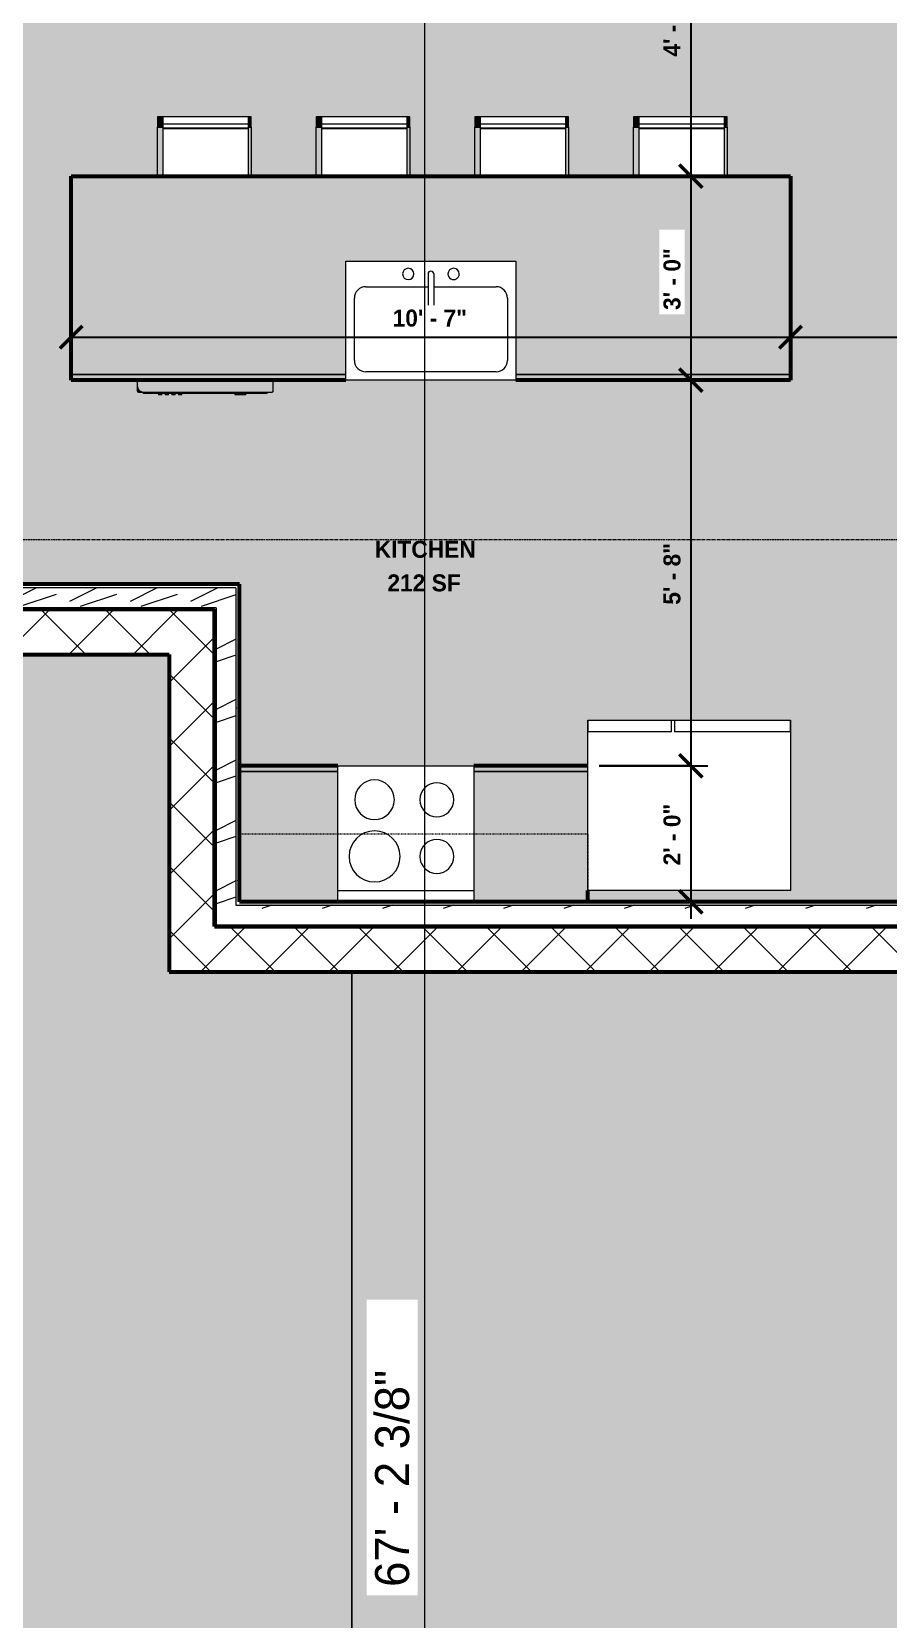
# Model space of a CAD drawing. Header units: inches. Extents: x -4105 to -1989, y 10980 to 12341.
# Drawn here: x -3781.2 to -3630.1, y 11656.8 to 11936.8 of the extents above; entities that cross this region are included whole.
import ezdxf

# ---------------------------------------------------------------- set-up
doc = ezdxf.new("R2010")
doc.units = ezdxf.units.IN
doc.header["$MEASUREMENT"] = 0
doc.linetypes.add('Dash', pattern=[0.25, 0.125, -0.125])
doc.linetypes.add('Grid Line 1_2_', pattern=[0.875, 0.5, -0.125, 0.125, -0.125])
for name, color, linetype, lineweight in [('0-1', 7, 'Continuous', 5), ('0-2', 250, 'Continuous', 18), ('A-ANNO-DIMS', 211, 'Continuous', 9), ('A-ANNO-DIMS-1', 211, 'Continuous', 30), ('A-ANNO-DIMS-64', 211, 'Continuous', 9), ('A-AREA-IDEN', 2, 'Continuous', 9), ('A-AREA-PATT-2', 41, 'Continuous', 9), ('A-FLOR-2', 250, 'Continuous', 18), ('A-WALL', 113, 'Continuous', 18), ('A-WALL-1', 113, 'Continuous', 60), ('A-WALL-6', 130, 'Continuous', 60), ('A-WALL-8', 113, 'Continuous', 5), ('A-WALL-PATT-1', 111, 'Continuous', 9), ('A-WALL-PATT-3', 252, 'Continuous', 9), ('I-FURN', 30, 'Continuous', 9), ('P-SANR-FIXT', 6, 'Continuous', 9), ('Q-CASE', 31, 'Continuous', 9), ('Q-CASE-1', 31, 'Continuous', 60), ('Q-CASE-HDLN', 31, 'Dash', 9), ('Q-SPCQ', 91, 'Continuous', 9), ('S-GRID-1', 1, 'Grid Line 1_2_', 9)]:
    doc.layers.add(name, color=color, linetype=linetype, lineweight=lineweight)
doc.layers.add('A-AREA-PATT-5', color=141, linetype='Continuous', lineweight=9, transparency=1)
doc.styles.add('Century Gothic_1', font='ufonts.com_century-gothic.ttf', dxfattribs={"height": 6})
doc.styles.add('Century Gothic_B', font='GOTHICB.TTF', dxfattribs={"height": 3})
doc.dimstyles.new('OD_-_HS_-__1__Tol__', dxfattribs={"dimscale": 12, "dimtxt": 3.132505, "dimasz": 0.333333, "dimexe": 0.25, "dimexo": 0.166667, "dimgap": 0.083333, "dimtad": 1, "dimdec": 0, "dimzin": 3, "dimdsep": 46, "dimlunit": 4, "dimtxsty": 'Century Gothic_B', "dimblk1": 'OBLIQUE', "dimblk2": 'OBLIQUE', "dimsah": 1, "dimcen": 0.09, "dimdle": 0.25, "dimazin": 0, "dimtfac": 1, "dimtdec": 4, "dimtix": 1, "dimtmove": 0, "dimatfit": 3, "dimfxl": 1, "dimtvp": 1, "dimtfill": 1, "dimfrac": 2, "dimtolj": 1, "dimtzin": 0, "dimlwd": 30, "dimlwe": 30, "dimarcsym": 2})
doc.dimstyles.new('OD__1_8__Tol__', dxfattribs={"dimscale": 12, "dimtxt": 6.26501, "dimasz": 0.666667, "dimexe": 0.5, "dimexo": 0.333333, "dimgap": 0.083333, "dimtad": 1, "dimdec": 3, "dimrnd": 0.125, "dimzin": 3, "dimdsep": 46, "dimlunit": 4, "dimtxsty": 'Century Gothic_1', "dimblk1": 'OBLIQUE', "dimblk2": 'OBLIQUE', "dimsah": 1, "dimcen": 0.09, "dimdle": 0.5, "dimazin": 0, "dimtfac": 1, "dimtdec": 4, "dimtix": 1, "dimtmove": 0, "dimatfit": 3, "dimfxl": 1, "dimtvp": 1, "dimtfill": 1, "dimfrac": 2, "dimtolj": 1, "dimtzin": 0, "dimarcsym": 2})
pattern_1 = [(45, (0, 0), (-5.656854, 5.656854), []), (135, (0, 0), (-5.656854, -5.656854), [])]
pattern_2 = [(0, (0, 0), (20.48, 5.12), [0.845, -14.515, 0.845, -14.515, -81.92]), (0, (0, 0), (20.48, 5.12), [-30.72, 0.845, -29.875, 0.845, -14.515, -35.84]), (0, (0, 0), (20.48, 5.12), [-76.8, 0.845, -9.395, 0.845, -24.755]), (120, (7.68, 2.56), (-14.67405, 15.1762003), [0.845, -14.515, 0.845, -14.515, -81.92]), (120, (7.68, 2.56), (-14.67405, 15.1762003), [-30.72, 0.845, -29.875, 0.845, -14.515, -35.84]), (120, (7.68, 2.56), (-14.67405, 15.1762003), [-76.8, 0.845, -9.395, 0.845, -24.755]), (240, (10.24, 12.8), (-5.80595, -20.2962003), [0.845, -14.515, 0.845, -14.515, -81.92]), (240, (10.24, 12.8), (-5.80595, -20.2962003), [-30.72, 0.845, -29.875, 0.845, -14.515, -35.84]), (240, (10.24, 12.8), (-5.80595, -20.2962003), [-76.8, 0.845, -9.395, 0.845, -24.755])]
pattern_3 = [(216.87, (4.265, 10.662), (31.9871619, 21.32545714), [5.331, -47.981]), (206.565, (10.662, 7.464), (-10.662476, -10.6620098), [11.921, -11.921]), (198.435, (10.662, 2.132), (-21.32449365, -10.6625869), [6.744, -26.974])]

# ---------------------------------------------------------------- blocks, each defined once
blk = doc.blocks.new('Refrigerator_-_Side-by-Side_6047 - 36_ X 30_-1372843-ENLARGED FLOOR PLAN - 1ST FLOOR PLAN - EAST')
at = {"layer": 'Q-SPCQ'}
for p, q in [((-17.88, 15.58), (17.87, 15.58)), ((-17.88, -14.42), (-17.88, 15.58)), ((-17.88, 15.58), (-3.13, 15.58)), ((-17.88, 15.58), (-17.88, 13.58)), ((-3.13, 13.58), (-3.13, 15.58)), ((-2.63, 15.58), (17.87, 15.58)), ((-2.63, 15.58), (-2.63, 13.58)), ((17.87, 15.58), (17.87, -14.42)), ((17.87, 13.58), (17.87, 15.58)), ((-3.13, 13.58), (-17.88, 13.58)), ((17.87, 13.58), (-2.63, 13.58)), ((17.87, -14.42), (-17.88, -14.42))]:
    blk.add_line(p, q, dxfattribs=at)
blk = doc.blocks.new('OD_CW_Base Cabinet - OD_CW_Base Cabinet-2128665-ENLARGED FLOOR PLAN - 1ST FLOOR PLAN - EAST')
at = {"layer": 'Q-CASE'}
h = blk.add_hatch(color=256, dxfattribs=at)
h.paths.add_polyline_path([(44.89, 24), (44.89, 1), (62.23, 1), (62.23, 24)], flags=0)
h.paths.add_polyline_path([(0.74, 24), (0.74, 1), (20.89, 1), (20.89, 24), (20.45, 24)], flags=0)
h = blk.add_hatch(color=256, dxfattribs=at)
h.paths.add_polyline_path([(58.06, 1), (44.89, 1), (44.89, 0), (62.23, 0), (62.23, 1)], flags=0)
h.paths.add_polyline_path([(0.74, 1), (0.74, 0), (20.89, 0), (20.89, 1), (20.45, 1)], flags=0)
for p, q in [((0.74, 22), (0.74, 24)), ((0.74, 1), (20.89, 1)), ((20.89, 1), (0.74, 1)), ((20.89, 0), (0.74, 0)), ((44.89, 1), (62.23, 1)), ((62.23, 1), (44.89, 1)), ((62.23, 0), (44.89, 0))]:
    blk.add_line(p, q, dxfattribs=at)
at = {"layer": 'Q-CASE-1'}
for p, q in [((0.74, 24), (0.74, 22)), ((0.74, 0), (20.89, 0)), ((44.89, 0), (62.23, 0))]:
    blk.add_line(p, q, dxfattribs=at)
blk = doc.blocks.new('Sink Kitchen-Single - 30_ x 21_-1372827-ENLARGED FLOOR PLAN - 1ST FLOOR PLAN - EAST')
at = {"layer": 'P-SANR-FIXT'}
for p, q in [((-14.38, 10.41), (15.62, 10.41)), ((-14.38, -10.59), (-14.38, 10.41)), ((-10.88, 8.91), (12.12, 8.91)), ((15.62, 10.41), (15.62, -10.59)), ((-12.88, -4.09), (-12.88, 6.91)), ((14.12, 6.91), (14.12, -4.09)), ((0.12, -8.34), (0.12, -2.09)), ((1.12, -8.34), (1.12, -2.09)), ((0.12, -6.09), (-10.88, -6.09)), ((12.12, -6.09), (1.12, -6.09)), ((15.62, -10.59), (-14.38, -10.59))]:
    blk.add_line(p, q, dxfattribs=at)
for centre, radius, start, end in [((-10.88, 6.91), 2, 90, 180), ((12.12, 6.91), 2, 360, 90), ((0.62, 0), 1, 360, 180), ((0.62, 0), 1, 180, 0), ((0.62, -2.09), 0.5, 360, 180), ((-10.88, -4.09), 2, 180, 270), ((12.12, -4.09), 2, 270, 0), ((-3.38, -8.34), 1, 360, 180), ((-3.38, -8.34), 1, 180, 0), ((0.62, -8.34), 0.5, 180, 0), ((4.62, -8.34), 1, 0, 180), ((4.62, -8.34), 1, 180, 0)]:
    blk.add_arc(centre, radius, start, end, dxfattribs=at)
blk = doc.blocks.new('OD_CW_Upper Cabinet - OD_CW_Upper Cabinet-2128637-ENLARGED FLOOR PLAN - 1ST FLOOR PLAN - EAST')
at = {"layer": 'Q-CASE-HDLN'}
for p, q in [((0.74, -24), (0.74, -12)), ((0.74, -12), (62.23, -12)), ((62.23, -12), (62.23, -24)), ((62.23, -24), (0.74, -24))]:
    blk.add_line(p, q, dxfattribs=at)
blk = doc.blocks.new('Dishwasher_15404 - 34_ counter-1372825-ENLARGED FLOOR PLAN - 1ST FLOOR PLAN - EAST')
at = {"layer": 'Q-SPCQ'}
for points in [[(26.87, -22.93), (26.87, -0.15), (26.82, -0.06), (26.68, 0), (24.79, 0), (24.79, -24), (25.8, -24), (26.08, -23.96), (26.34, -23.86), (26.56, -23.69), (26.73, -23.46), (26.84, -23.21)], [(27.12, -17.64), (27.12, -1.09), (26.87, -1.09), (26.87, -22.91), (27.12, -22.91), (27.12, -21.7)], [(27.37, -5.81), (27.37, -4.82), (27.12, -4.82), (27.12, -5.81)], [(27.37, -6.5), (27.37, -5.81), (27.12, -5.81), (27.12, -6.79), (27.37, -6.79), (27.37, -6.66)], [(27.37, -16.15), (27.12, -16.15), (27.12, -16.74), (27.37, -16.74)], [(27.37, -17.92), (27.37, -17.33), (27.12, -17.33), (27.12, -17.92)], [(27.37, -19.1), (27.37, -18.51), (27.12, -18.51), (27.12, -19.1)], [(27.37, -19.69), (27.12, -19.69), (27.12, -20.28), (27.37, -20.28)], [(26.87, -23.46), (26.87, -22.93), (26.84, -23.21), (26.68, -23.53), (26.56, -23.69), (26.3, -23.87), (26.08, -23.96), (25.8, -24), (26.68, -24), (26.82, -23.94), (26.87, -23.8), (26.87, -23.69)]]:
    blk.add_hatch(color=256, dxfattribs=at).paths.add_polyline_path(points, flags=0)
for p, q in [((26.68, 0), (24.79, 0)), ((26.87, -22.93), (26.87, -0.2)), ((27.12, -1.09), (26.87, -1.09)), ((27.12, -1.09), (27.12, -22.91)), ((27.37, -4.82), (27.12, -4.82)), ((27.37, -4.82), (27.37, -5.81)), ((27.12, -6.79), (27.37, -6.79)), ((27.37, -5.81), (27.37, -6.79)), ((27.37, -16.15), (27.12, -16.15)), ((27.12, -16.74), (27.37, -16.74)), ((27.37, -16.15), (27.37, -16.74)), ((27.37, -17.33), (27.12, -17.33)), ((27.12, -17.92), (27.37, -17.92)), ((27.37, -18.51), (27.12, -18.51)), ((27.12, -19.1), (27.37, -19.1)), ((27.37, -17.33), (27.37, -17.92)), ((27.37, -18.51), (27.37, -19.1)), ((27.37, -19.69), (27.12, -19.69)), ((27.12, -20.28), (27.37, -20.28)), ((27.37, -19.69), (27.37, -20.28)), ((24.79, -24), (25.8, -24)), ((25.8, -24), (26.68, -24)), ((27.12, -22.91), (26.87, -22.91)), ((26.87, -23.8), (26.87, -22.93))]:
    blk.add_line(p, q, dxfattribs=at)
for centre, radius, start, end in [((26.68, -0.2), 0.197, 360, 90), ((26.68, -0.2), 0.197, 15, 75), ((25.8, -22.93), 1.07, 270, 0), ((26.68, -23.8), 0.197, 270, 0)]:
    blk.add_arc(centre, radius, start, end, dxfattribs=at)
blk = doc.blocks.new('Bar_Stool_6722_1_ - Bar_Stool_6722_1_-1372833-ENLARGED FLOOR PLAN - 1ST FLOOR PLAN - EAST')
at = {"layer": 'I-FURN'}
for points in [[(1, -0.98), (1, 0), (0, 0), (0, -0.98)], [(16, -0.98), (16.5, -0.98), (16.5, 0), (16, 0), (16, -0.94)], [(0.5, -1.78), (1, -1.78), (1, -0.98), (0, -0.98), (0, -1.78)], [(0, -10.45), (1, -10.45), (1, -1.78), (0, -1.78)], [(16.5, -1.78), (16.5, -0.98), (16, -0.98), (16, -1.78)], [(16.5, -10.45), (16.5, -1.78), (16, -1.78), (16, -10.45), (16.23, -10.45)]]:
    blk.add_hatch(color=256, dxfattribs=at).paths.add_polyline_path(points, flags=0)
for p, q in [((1, 0), (0, 0)), ((0, 0), (0, -0.98)), ((0, -0.98), (1, -0.98)), ((0, -0.98), (0, -1.78)), ((0, -1.78), (1, -1.78)), ((0, -10.45), (0, -1.78)), ((1, -1.24), (1, 0)), ((16, 0), (1, 0)), ((1, -1.91), (1, -1.24)), ((16, -1.24), (1, -1.24)), ((1, -1.91), (16, -1.91)), ((1, -2.03), (1, -1.91)), ((1, -10.45), (1, -2.03)), ((1, -2.03), (16, -2.03)), ((16.5, 0), (16, 0)), ((16, 0), (16, -1.24)), ((16, -0.98), (16.5, -0.98)), ((16, -1.24), (16, -1.91)), ((16, -1.78), (16.5, -1.78)), ((16, -1.91), (16, -2.03)), ((16, -2.03), (16, -10.45)), ((16.5, -0.98), (16.5, 0)), ((16.5, -1.78), (16.5, -0.98)), ((16.5, -1.78), (16.5, -10.45))]:
    blk.add_line(p, q, dxfattribs=at)
blk = doc.blocks.new('OD_CW_Base Cabinet - OD_CW_Base Cabinet-2128287-ENLARGED FLOOR PLAN - 1ST FLOOR PLAN - EAST')
at = {"layer": 'Q-CASE'}
h = blk.add_hatch(color=256, dxfattribs=at)
h.paths.add_polyline_path([(0.74, 12), (0.74, 11), (49.19, 11), (49.19, 12), (25.66, 12)], flags=0)
h.paths.add_polyline_path([(118.13, 12), (79.19, 12), (79.19, 11), (127.64, 11), (127.64, 12)], flags=0)
blk.add_hatch(color=256, dxfattribs=at).paths.add_polyline_path([(127.64, 11), (79.19, 11), (79.19, -9), (49.19, -9), (49.19, 11), (0.74, 11), (0.74, -24), (127.64, -24), (127.64, -23.82)], flags=0)
for p, q in [((0.74, 11), (0.74, 12)), ((0.74, 12), (49.19, 12)), ((79.19, 12), (127.64, 12)), ((127.64, 12), (127.64, 11)), ((49.19, 11), (0.74, 11)), ((0.74, -24), (0.74, 11)), ((0.74, 11), (49.19, 11)), ((127.64, 11), (79.19, 11)), ((79.19, 11), (127.64, 11)), ((127.64, 11), (127.64, -24)), ((127.64, -24), (0.74, -24))]:
    blk.add_line(p, q, dxfattribs=at)
at = {"layer": 'Q-CASE-1'}
for p, q in [((0.74, -24), (0.74, 12)), ((0.74, 12), (49.19, 12)), ((79.19, 12), (127.64, 12)), ((127.64, 12), (127.64, -24)), ((127.64, -24), (0.74, -24))]:
    blk.add_line(p, q, dxfattribs=at)
blk = doc.blocks.new('Range - 24_ x 24_-1372826-ENLARGED FLOOR PLAN - 1ST FLOOR PLAN - EAST')
at = {"layer": 'Q-SPCQ'}
for p, q in [((0, 0), (24, 0)), ((0, -24), (0, 0)), ((24, 0), (24, -24)), ((0, -22), (24, -22))]:
    blk.add_line(p, q, dxfattribs=at)
for centre, radius, start, end in [((6.5, -6), 3.5, 360, 180), ((17.5, -6), 3, 360, 180), ((6.5, -6), 3.5, 180, 0), ((17.5, -6), 3, 180, 0), ((6.5, -16), 4.5, 360, 180), ((17.5, -16), 3, 360, 180), ((6.5, -16), 4.5, 180, 0), ((17.5, -16), 3, 180, 0)]:
    blk.add_arc(centre, radius, start, end, dxfattribs=at)
blk = doc.blocks.new('DIMBLOCK4-ENLARGED FLOOR PLAN - 1ST FLOOR PLAN - EAST')
at = {"layer": 'A-ANNO-DIMS-64', "lineweight": 50, "transparency": 16777216}
for p, q in [((-3774.2, 11882.99), (-3776.2, 11880.99)), ((-3774.2, 11882.99), (-3772.2, 11884.99)), ((-3647.3, 11882.99), (-3649.3, 11880.99)), ((-3647.3, 11882.99), (-3645.3, 11884.99))]:
    blk.add_line(p, q, dxfattribs=at)
at = {"layer": 'A-ANNO-DIMS-64', "lineweight": 30, "transparency": 16777216}
for p, q in [((-3774.2, 11883.82), (-3774.2, 11879.99)), ((-3774.2, 11882.99), (-3774.2, 11883.82)), ((-3774.2, 11882.99), (-3647.3, 11882.99)), ((-3647.3, 11883.82), (-3647.3, 11879.99)), ((-3647.3, 11882.99), (-3647.3, 11883.82))]:
    blk.add_line(p, q, dxfattribs=at)
at = {"layer": 'A-ANNO-DIMS-64', "color": 0, "lineweight": 30, "transparency": 16777216, "insert": (-3717.51, 11887.83), "char_height": 3, "width": 16.2294, "attachment_point": 1, "line_spacing_factor": 0.984502, "style": 'Century Gothic_B', "bg_fill": 3, "box_fill_scale": 1.25, "bg_fill_color": 256, "bg_fill_true_color": 13158600, "bg_fill_transparency": 0}
blk.add_mtext('10\' - 7"', dxfattribs=at)
blk = doc.blocks.new('_Oblique')
at = {"color": 0, "linetype": 'ByBlock', "lineweight": -2}
blk.add_line((-0.5, -0.5), (0.5, 0.5), dxfattribs=at)
blk = doc.blocks.new('DIMBLOCK5-ENLARGED FLOOR PLAN - 1ST FLOOR PLAN - EAST')
at = {"layer": 'A-ANNO-DIMS-64', "lineweight": 50, "transparency": 16777216}
for p, q in [((-3647.3, 11882.99), (-3649.3, 11880.99)), ((-3647.3, 11882.99), (-3645.3, 11884.99)), ((-3597.3, 11882.99), (-3599.3, 11880.99)), ((-3597.3, 11882.99), (-3595.3, 11884.99))]:
    blk.add_line(p, q, dxfattribs=at)
at = {"layer": 'A-ANNO-DIMS-64', "lineweight": 30, "transparency": 16777216}
for p, q in [((-3647.3, 11883.82), (-3647.3, 11879.99)), ((-3647.3, 11882.99), (-3647.3, 11883.82)), ((-3647.3, 11882.99), (-3597.3, 11882.99)), ((-3597.3, 11883.82), (-3597.3, 11879.99)), ((-3597.3, 11882.99), (-3597.3, 11883.82))]:
    blk.add_line(p, q, dxfattribs=at)
at = {"layer": 'A-ANNO-DIMS-64', "color": 0, "lineweight": 30, "transparency": 16777216, "insert": (-3627.89, 11887.83), "char_height": 3, "width": 13.425, "attachment_point": 1, "line_spacing_factor": 0.984502, "style": 'Century Gothic_B', "bg_fill": 3, "box_fill_scale": 1.25, "bg_fill_color": 256, "bg_fill_true_color": 13158600, "bg_fill_transparency": 0}
blk.add_mtext('4\' - 2"', dxfattribs=at)
blk = doc.blocks.new('DIMBLOCK15-ENLARGED FLOOR PLAN - 1ST FLOOR PLAN - EAST')
at = {"layer": 'A-ANNO-DIMS-64', "lineweight": 30, "transparency": 16777216}
for p, q in [((-3635.3, 11964.74), (-3667.88, 11964.74)), ((-3664.88, 11964.74), (-3664.88, 11911.36)), ((-3664.88, 11964.74), (-3635.3, 11964.74)), ((-3664.05, 11911.36), (-3667.88, 11911.36)), ((-3664.88, 11911.36), (-3664.05, 11911.36))]:
    blk.add_line(p, q, dxfattribs=at)
at = {"layer": 'A-ANNO-DIMS-64', "lineweight": 50, "transparency": 16777216}
for p, q in [((-3664.88, 11964.74), (-3666.88, 11966.74)), ((-3664.88, 11964.74), (-3662.88, 11962.74)), ((-3664.88, 11911.36), (-3666.88, 11913.36)), ((-3664.88, 11911.36), (-3662.88, 11909.36))]:
    blk.add_line(p, q, dxfattribs=at)
at = {"layer": 'A-ANNO-DIMS-64', "color": 0, "lineweight": 30, "transparency": 16777216, "insert": (-3669.73, 11932.46), "char_height": 3, "width": 13.425, "attachment_point": 1, "rotation": 90, "line_spacing_factor": 0.984502, "style": 'Century Gothic_B', "bg_fill": 3, "box_fill_scale": 1.25, "bg_fill_color": 256, "bg_fill_true_color": 13158600, "bg_fill_transparency": 0}
blk.add_mtext('4\' - 5"', dxfattribs=at)
blk = doc.blocks.new('DIMBLOCK16-ENLARGED FLOOR PLAN - 1ST FLOOR PLAN - EAST')
at = {"layer": 'A-ANNO-DIMS-64', "lineweight": 30, "transparency": 16777216}
for p, q in [((-3664.05, 11911.36), (-3667.88, 11911.36)), ((-3664.88, 11911.36), (-3664.88, 11875.36)), ((-3664.88, 11911.36), (-3664.05, 11911.36)), ((-3664.05, 11875.36), (-3667.88, 11875.36)), ((-3664.88, 11875.36), (-3664.05, 11875.36))]:
    blk.add_line(p, q, dxfattribs=at)
at = {"layer": 'A-ANNO-DIMS-64', "lineweight": 50, "transparency": 16777216}
for p, q in [((-3664.88, 11911.36), (-3666.88, 11913.36)), ((-3664.88, 11911.36), (-3662.88, 11909.36)), ((-3664.88, 11875.36), (-3666.88, 11877.36)), ((-3664.88, 11875.36), (-3662.88, 11873.36))]:
    blk.add_line(p, q, dxfattribs=at)
at = {"layer": 'A-ANNO-DIMS-64', "color": 0, "lineweight": 30, "transparency": 16777216, "insert": (-3669.73, 11887.77), "char_height": 3, "width": 13.425, "attachment_point": 1, "rotation": 90, "line_spacing_factor": 0.984502, "style": 'Century Gothic_B', "bg_fill": 3, "box_fill_scale": 1.25, "bg_fill_color": 256, "bg_fill_true_color": 13158600, "bg_fill_transparency": 0}
blk.add_mtext('3\' - 0"', dxfattribs=at)
blk = doc.blocks.new('DIMBLOCK17-ENLARGED FLOOR PLAN - 1ST FLOOR PLAN - EAST')
at = {"layer": 'A-ANNO-DIMS-64', "lineweight": 50, "transparency": 16777216}
for p, q in [((-3664.88, 11875.36), (-3666.88, 11877.36)), ((-3664.88, 11875.36), (-3662.88, 11873.36)), ((-3664.88, 11807.36), (-3666.88, 11809.36)), ((-3664.88, 11807.36), (-3662.88, 11805.36))]:
    blk.add_line(p, q, dxfattribs=at)
at = {"layer": 'A-ANNO-DIMS-64', "lineweight": 30, "transparency": 16777216}
for p, q in [((-3664.05, 11875.36), (-3667.88, 11875.36)), ((-3664.88, 11875.36), (-3664.88, 11807.36)), ((-3664.88, 11875.36), (-3664.05, 11875.36)), ((-3681.05, 11807.36), (-3661.88, 11807.36)), ((-3664.88, 11807.36), (-3681.05, 11807.36))]:
    blk.add_line(p, q, dxfattribs=at)
at = {"layer": 'A-ANNO-DIMS-64', "color": 0, "lineweight": 30, "transparency": 16777216, "insert": (-3669.73, 11835.77), "char_height": 3, "width": 13.425, "attachment_point": 1, "rotation": 90, "line_spacing_factor": 0.984502, "style": 'Century Gothic_B', "bg_fill": 3, "box_fill_scale": 1.25, "bg_fill_color": 256, "bg_fill_true_color": 13158600, "bg_fill_transparency": 0}
blk.add_mtext('5\' - 8"', dxfattribs=at)
blk = doc.blocks.new('DIMBLOCK18-ENLARGED FLOOR PLAN - 1ST FLOOR PLAN - EAST')
at = {"layer": 'A-ANNO-DIMS-64', "lineweight": 30, "transparency": 16777216}
for p, q in [((-3681.05, 11807.36), (-3661.88, 11807.36)), ((-3664.88, 11807.36), (-3681.05, 11807.36)), ((-3664.88, 11807.36), (-3664.88, 11780.36)), ((-3681.05, 11783.36), (-3661.88, 11783.36)), ((-3664.88, 11783.36), (-3681.05, 11783.36))]:
    blk.add_line(p, q, dxfattribs=at)
at = {"layer": 'A-ANNO-DIMS-64', "lineweight": 50, "transparency": 16777216}
for p, q in [((-3664.88, 11807.36), (-3666.88, 11809.36)), ((-3664.88, 11807.36), (-3662.88, 11805.36)), ((-3664.88, 11783.36), (-3666.88, 11785.36)), ((-3664.88, 11783.36), (-3662.88, 11781.36))]:
    blk.add_line(p, q, dxfattribs=at)
at = {"layer": 'A-ANNO-DIMS-64', "color": 0, "lineweight": 30, "transparency": 16777216, "insert": (-3669.73, 11789.77), "char_height": 3, "width": 13.425, "attachment_point": 1, "rotation": 90, "line_spacing_factor": 0.984502, "style": 'Century Gothic_B', "bg_fill": 3, "box_fill_scale": 1.25, "bg_fill_color": 256, "bg_fill_true_color": 13158600, "bg_fill_transparency": 0}
blk.add_mtext('2\' - 0"', dxfattribs=at)
blk = doc.blocks.new('CTR - 1st Phase - Shell_rvt-1-ENLARGED FLOOR PLAN - 1ST FLOOR PLAN - EAST')
at = {"layer": 'A-FLOR-2'}
for p, q in [((-3724.72, 11770.99), (-3724.72, 11546.99)), ((-3724.72, 11546.99), (-3724.72, 11770.99))]:
    blk.add_line(p, q, dxfattribs=at)
at = {"layer": 'S-GRID-1'}
blk.add_line((-1989.4, 11847.19), (-4072.56, 11847.19), dxfattribs=at)
blk = doc.blocks.new('CTR - 1st Phase -Stairs _ Elevators_rvt-1-ENLARGED FLOOR PLAN - 1ST FLOOR PLAN - EAST')
at = {"layer": 'A-WALL-PATT-3'}
h = blk.add_hatch(dxfattribs=at)
h.set_pattern_fill('FP_19', color=256, style=0, pattern_type=2)
h.set_pattern_definition(pattern_1)
h.paths.add_polyline_path([(-3756.91, 11826.99), (-3756.91, 11834.99), (-3819.32, 11834.99), (-3819.32, 11826.99), (-3763.83, 11826.99)], flags=0)
h = blk.add_hatch(dxfattribs=at)
h.set_pattern_fill('FP_19', color=256, style=0, pattern_type=2)
h.set_pattern_definition(pattern_1)
h.paths.add_polyline_path([(-3752.43, 11770.99), (-3748.91, 11770.99), (-3748.91, 11834.99), (-3756.91, 11834.99), (-3756.91, 11770.99), (-3752.91, 11770.99)], flags=0)
h = blk.add_hatch(dxfattribs=at)
h.set_pattern_fill('FP_19', color=256, style=0, pattern_type=2)
h.set_pattern_definition(pattern_1)
h.paths.add_polyline_path([(-3458.48, 11770.99), (-3204.37, 11770.99), (-3204.37, 11778.99), (-3748.91, 11778.99), (-3748.91, 11770.99), (-3489.01, 11770.99)], flags=0)
at = {"layer": 'A-WALL-6'}
for p, q in [((-3756.91, 11834.99), (-3819.32, 11834.99)), ((-3748.91, 11834.99), (-3756.91, 11834.99)), ((-3748.91, 11778.99), (-3748.91, 11834.99)), ((-3819.32, 11826.99), (-3756.91, 11826.99)), ((-3756.91, 11826.99), (-3756.91, 11770.99)), ((-3204.37, 11778.99), (-3748.91, 11778.99)), ((-3756.91, 11770.99), (-3748.91, 11770.99)), ((-3748.91, 11770.99), (-3212.37, 11770.99))]:
    blk.add_line(p, q, dxfattribs=at)
blk = doc.blocks.new('DIMBLOCK106-ENLARGED FLOOR PLAN - 1ST FLOOR PLAN - EAST')
at = {"layer": 'A-ANNO-DIMS-64', "lineweight": 50}
for p, q in [((-3711.91, 12086.19), (-3715.91, 12090.19)), ((-3711.91, 12086.19), (-3707.91, 12082.19)), ((-3711.91, 11279.79), (-3715.91, 11283.79)), ((-3711.91, 11279.79), (-3707.91, 11275.79))]:
    blk.add_line(p, q, dxfattribs=at)
at = {"layer": 'A-ANNO-DIMS-64'}
for p, q in [((-3711.91, 12092.19), (-3711.91, 11273.79)), ((-3710.25, 12086.19), (-3717.91, 12086.19)), ((-3711.91, 12086.19), (-3710.25, 12086.19)), ((-3710.25, 11279.79), (-3717.91, 11279.79)), ((-3711.91, 11279.79), (-3710.25, 11279.79))]:
    blk.add_line(p, q, dxfattribs=at)
at = {"layer": 'A-ANNO-DIMS-64', "color": 0, "insert": (-3720.6, 11662.5), "char_height": 6, "width": 49.1654, "attachment_point": 1, "rotation": 90, "line_spacing_factor": 0.984502, "style": 'Century Gothic_1', "bg_fill": 3, "box_fill_scale": 1.25, "bg_fill_color": 256, "bg_fill_true_color": 13158600, "bg_fill_transparency": 0}
blk.add_mtext('67\' - 2 3/8"', dxfattribs=at)
blk = doc.blocks.new('CTR - 1st Phase - Unit Layouts_rvt-1-ENLARGED FLOOR PLAN - 1ST FLOOR PLAN - EAST')
at = {"layer": '0-2'}
for name, p in [('Bar_Stool_6722_1_ - Bar_Stool_6722_1_-1372833-ENLARGED FLOOR PLAN - 1ST FLOOR PLAN - EAST', (-3758.99, 11921.81)), ('Bar_Stool_6722_1_ - Bar_Stool_6722_1_-1372833-ENLARGED FLOOR PLAN - 1ST FLOOR PLAN - EAST', (-3730.99, 11921.81)), ('Bar_Stool_6722_1_ - Bar_Stool_6722_1_-1372833-ENLARGED FLOOR PLAN - 1ST FLOOR PLAN - EAST', (-3702.99, 11921.81)), ('Bar_Stool_6722_1_ - Bar_Stool_6722_1_-1372833-ENLARGED FLOOR PLAN - 1ST FLOOR PLAN - EAST', (-3674.99, 11921.81)), ('Refrigerator_-_Side-by-Side_6047 - 36_ X 30_-1372843-ENLARGED FLOOR PLAN - 1ST FLOOR PLAN - EAST', (-3665.17, 11799.79)), ('Range - 24_ x 24_-1372826-ENLARGED FLOOR PLAN - 1ST FLOOR PLAN - EAST', (-3727.2, 11807.36)), ('OD_CW_Upper Cabinet - OD_CW_Upper Cabinet-2128637-ENLARGED FLOOR PLAN - 1ST FLOOR PLAN - EAST', (-3745.27, 11807.36))]:
    blk.add_blockref(name, p, dxfattribs=at)
for name, p, rotation in [('OD_CW_Base Cabinet - OD_CW_Base Cabinet-2128287-ENLARGED FLOOR PLAN - 1ST FLOOR PLAN - EAST', (-3646.56, 11887.36), 180), ('Sink Kitchen-Single - 30_ x 21_-1372827-ENLARGED FLOOR PLAN - 1ST FLOOR PLAN - EAST', (-3710.13, 11885.77), 180), ('Dishwasher_15404 - 34_ counter-1372825-ENLARGED FLOOR PLAN - 1ST FLOOR PLAN - EAST', (-3738.56, 11900.16), 270.0000000000028), ('OD_CW_Base Cabinet - OD_CW_Base Cabinet-2128665-ENLARGED FLOOR PLAN - 1ST FLOOR PLAN - EAST', (-3682.31, 11807.36), 180)]:
    blk.add_blockref(name, p, dxfattribs=dict(at, rotation=rotation))
at = {"layer": 'A-AREA-IDEN', "char_height": 3, "attachment_point": 1, "style": 'Century Gothic_B'}
for s, insert, width in [('KITCHEN', (-3720.67, 11847.05), 19.594), ('212 SF', (-3718.43, 11841.12), 14.14)]:
    blk.add_mtext(s, dxfattribs=dict(at, insert=insert, width=width))
at = {"layer": 'A-ANNO-DIMS-1'}
dim = blk.add_linear_dim(base=(-3664.88, 11911.36), p1=(-3633.3, 11964.74), p2=(-3662.05, 11911.36), angle=90, dimstyle='OD_-_HS_-__1__Tol__', override={"dimpost": '<>', "dimfxl": 60.627952}, dxfattribs=at)
dim.commit()
dim.dimension.update_dxf_attribs({"geometry": 'DIMBLOCK15-ENLARGED FLOOR PLAN - 1ST FLOOR PLAN - EAST', "text_midpoint": (-3667.46, 11938.05)})
dim = blk.add_linear_dim(base=(-3647.3, 11882.99), p1=(-3774.2, 11885.82), p2=(-3647.3, 11885.82), dimstyle='OD_-_HS_-__1__Tol__', override={"dimpost": '<>', "dimfxl": 126.9}, dxfattribs=at)
dim.commit()
dim.dimension.update_dxf_attribs({"geometry": 'DIMBLOCK4-ENLARGED FLOOR PLAN - 1ST FLOOR PLAN - EAST', "text_midpoint": (-3710.75, 11885.56)})
dim = blk.add_linear_dim(base=(-3664.88, 11875.36), p1=(-3662.05, 11911.36), p2=(-3662.05, 11875.36), angle=90, dimstyle='OD_-_HS_-__1__Tol__', override={"dimpost": '<>', "dimfxl": 36}, dxfattribs=at)
dim.commit()
dim.dimension.update_dxf_attribs({"geometry": 'DIMBLOCK16-ENLARGED FLOOR PLAN - 1ST FLOOR PLAN - EAST', "text_midpoint": (-3667.46, 11893.36)})
dim = blk.add_linear_dim(base=(-3597.3, 11882.99), p1=(-3647.3, 11885.82), p2=(-3597.3, 11885.82), dimstyle='OD_-_HS_-__1__Tol__', override={"dimpost": '<>', "dimfxl": 50}, dxfattribs=at)
dim.commit()
dim.dimension.update_dxf_attribs({"geometry": 'DIMBLOCK5-ENLARGED FLOOR PLAN - 1ST FLOOR PLAN - EAST', "text_midpoint": (-3622.3, 11885.53)})
dim = blk.add_linear_dim(base=(-3664.88, 11807.36), p1=(-3662.05, 11875.36), p2=(-3683.05, 11807.36), angle=90, dimstyle='OD_-_HS_-__1__Tol__', override={"dimpost": '<>', "dimfxl": 71.167298}, dxfattribs=at)
dim.commit()
dim.dimension.update_dxf_attribs({"geometry": 'DIMBLOCK17-ENLARGED FLOOR PLAN - 1ST FLOOR PLAN - EAST', "text_midpoint": (-3667.46, 11841.36)})
dim = blk.add_linear_dim(base=(-3664.88, 11783.36), p1=(-3683.05, 11807.36), p2=(-3683.05, 11783.36), angle=90, dimstyle='OD_-_HS_-__1__Tol__', override={"dimpost": '<>', "dimfxl": 24}, dxfattribs=at)
dim.commit()
dim.dimension.update_dxf_attribs({"geometry": 'DIMBLOCK18-ENLARGED FLOOR PLAN - 1ST FLOOR PLAN - EAST', "text_midpoint": (-3667.46, 11795.36)})

msp = doc.modelspace()

# ---------------------------------------------------------------- block references
at = {"layer": '0-1'}
msp.add_blockref('CTR - 1st Phase - Unit Layouts_rvt-1-ENLARGED FLOOR PLAN - 1ST FLOOR PLAN - EAST', (0, 0), dxfattribs=at)

# ---------------------------------------------------------------- next in the draw order: hatches: boundary and pattern name
at = {"layer": 'A-AREA-PATT-2'}
h = msp.add_hatch(color=256, dxfattribs=at)
h.paths.add_polyline_path([(-3465.5237, 11786.6519), (-3501.5237, 11786.6519), (-3501.5237, 11788.4019), (-3465.5237, 11788.4019), (-3465.5237, 11787.2769)], flags=0)
h.paths.add_polyline_path([(-3469.0911, 11783.3644), (-3466.5237, 11783.3644), (-3466.5237, 11784.6519), (-3465.5237, 11784.6519), (-3465.5237, 11786.6519), (-3463.5862, 11786.6519), (-3463.5862, 11787.2769), (-3463.5237, 11787.2769), (-3463.5237, 11822.0269), (-3463.5862, 11822.0269), (-3463.5862, 11822.6519), (-3465.5237, 11822.6519), (-3465.5237, 11824.6519), (-3466.5237, 11824.6519), (-3466.5237, 11831.3644), (-3599.6737, 11831.3644), (-3599.6737, 11861.7394), (-3594.9237, 11861.7394), (-3594.9237, 11860.1144), (-3536.5237, 11860.1144), (-3536.5237, 11836.1144), (-3528.5, 11836.1144), (-3528.5, 11843.8406), (-3528.373, 11844.805), (-3528.0007, 11845.7037), (-3527.4086, 11846.4755), (-3526.6368, 11847.0676), (-3525.7382, 11847.4399), (-3524.6974, 11847.5668), (-3523.3854, 11847.5668), (-3523.7331, 11850.5906), (-3524.9249, 11851.5906), (-3525.4916, 11852.5906), (-3525.7971, 11853.8032), (-3525.9366, 11854.5944), (-3526.0237, 11855.5906), (-3525.8494, 11857.583), (-3525.3115, 11859.5906), (-3524.5835, 11861.5906), (-3523.6509, 11863.5906), (-3522.2635, 11865.5906), (-3521.2635, 11866.5906), (-3520.3975, 11867.0906), (-3519.0237, 11867.5906), (-3518.0237, 11867.5906), (-3516.65, 11867.0906), (-3515.784, 11866.5906), (-3514.784, 11865.5906), (-3513.3965, 11863.5906), (-3512.4639, 11861.5906), (-3511.736, 11859.5906), (-3511.198, 11857.583), (-3511.0237, 11855.5906), (-3511.1109, 11854.5944), (-3511.2879, 11853.5906), (-3511.5558, 11852.5906), (-3512.1226, 11851.5906), (-3513.3144, 11850.5906), (-3513.6621, 11847.5668), (-3512.2737, 11847.5668), (-3511.3093, 11847.4399), (-3510.4106, 11847.0676), (-3509.6389, 11846.4755), (-3509.0467, 11845.7037), (-3508.6745, 11844.805), (-3508.5475, 11843.8406), (-3508.5475, 11836.1144), (-3502.5237, 11836.1144), (-3502.5237, 11838.2503), (-3497.7737, 11838.2503), (-3497.7737, 11836.1144), (-3466.5237, 11836.1144), (-3466.5237, 11858.6253), (-3497.7737, 11858.6253), (-3497.7737, 11858.2503), (-3502.5237, 11858.2503), (-3502.5237, 11863.3753), (-3466.5237, 11863.3753), (-3466.5237, 11899.3753), (-3553.8987, 11899.3753), (-3553.8987, 11900.2503), (-3517.8987, 11900.2503), (-3517.8987, 11903.2503), (-3553.8987, 11903.2503), (-3553.8987, 11904.1253), (-3543.2737, 11904.1253), (-3543.2737, 11932.8753), (-3530.0237, 11932.8753), (-3530.0237, 11933.6253), (-3527.5237, 11933.6253), (-3527.5237, 11932.8753), (-3505.2737, 11932.8753), (-3505.2737, 11931.5003), (-3485.2737, 11931.5003), (-3485.2737, 11932.8753), (-3485.0237, 11932.8753), (-3485.0237, 11933.6253), (-3482.5237, 11933.6253), (-3482.5237, 11932.8753), (-3466.5237, 11932.8753), (-3466.5237, 11976.0644), (-3546.5237, 11976.0644), (-3546.5237, 12054.0644), (-3466.5237, 12054.0644), (-3466.5237, 12080.0644), (-3594.9237, 12080.0644), (-3594.9237, 12036.4394), (-3594.1737, 12036.4394), (-3594.1737, 12033.9394), (-3594.9237, 12033.9394), (-3594.9237, 12002.6894), (-3596.2987, 12002.6894), (-3596.2987, 11973.6894), (-3594.9237, 11973.6894), (-3594.9237, 11973.4394), (-3594.1737, 11973.4394), (-3594.1737, 11970.9394), (-3594.9237, 11970.9394), (-3594.9237, 11942.8753), (-3599.6737, 11942.8753), (-3599.6737, 11962.3644), (-3635.6737, 11962.3644), (-3635.6737, 12080.0644), (-3724.9732, 12080.0644), (-3724.9732, 12063.9394), (-3725.6337, 12063.9394), (-3725.6605, 12063.9083), (-3726.1228, 12063.9083), (-3726.1228, 12063.9394), (-3741.3158, 12063.9394), (-3741.3158, 12063.9076), (-3742.3103, 12063.9076), (-3742.3103, 12063.9394), (-3742.9732, 12063.9394), (-3742.9732, 12067.9394), (-3778.9732, 12067.9394), (-3778.9732, 12063.9394), (-3779.6361, 12063.9394), (-3779.6361, 12063.9076), (-3780.6305, 12063.9076), (-3780.6305, 12063.9394), (-3795.8236, 12063.9394), (-3795.8236, 12063.9083), (-3796.3127, 12063.9083), (-3796.3127, 12063.9394), (-3796.9732, 12063.9394), (-3796.9732, 12080.0644), (-3822.1987, 12080.0644), (-3822.1987, 11838.7394), (-3819.3237, 11838.7394), (-3819.3237, 11839.3644), (-3744.5362, 11839.3644), (-3744.5362, 11807.3644), (-3683.0487, 11807.3644), (-3683.0487, 11815.3644), (-3647.2987, 11815.3644), (-3647.2987, 11785.3644), (-3683.0487, 11785.3644), (-3683.0487, 11783.3644), (-3473.7475, 11783.3644)], flags=0)
h.paths.add_polyline_path([(-3758.8411, 11872.7802), (-3758.8411, 11873.0302), (-3761.4643, 11873.0302), (-3761.4854, 11873.2802), (-3762.4136, 11873.3022), (-3762.4996, 11873.3378), (-3762.5572, 11873.477), (-3762.5572, 11875.3644), (-3774.1987, 11875.3644), (-3774.1987, 11911.3644), (-3758.9855, 11911.3644), (-3758.9855, 11921.8122), (-3742.4855, 11921.8122), (-3742.4855, 11911.3644), (-3730.9855, 11911.3644), (-3730.9855, 11921.8122), (-3714.4855, 11921.8122), (-3714.4855, 11911.3644), (-3702.9855, 11911.3644), (-3702.9855, 11921.8122), (-3686.4855, 11921.8122), (-3686.4855, 11911.3644), (-3674.9855, 11911.3644), (-3674.9855, 11921.8122), (-3658.4855, 11921.8122), (-3658.4855, 11911.3644), (-3647.2987, 11911.3644), (-3647.2987, 11875.3644), (-3738.5572, 11875.3644), (-3738.5639, 11873.4261), (-3738.6149, 11873.3378), (-3738.7541, 11873.2802), (-3739.6502, 11873.2802), (-3739.6502, 11873.0302), (-3743.3813, 11873.0302), (-3743.3813, 11872.7802), (-3745.3498, 11872.7802), (-3745.3498, 11873.0302), (-3754.7073, 11873.0302), (-3754.7073, 11872.7802), (-3755.2978, 11872.7802), (-3755.2978, 11873.0302), (-3755.8884, 11873.0302), (-3755.8884, 11872.7802), (-3756.4789, 11872.7802), (-3756.4789, 11873.0302), (-3757.0695, 11873.0302), (-3757.0695, 11872.7802), (-3757.66, 11872.7802), (-3757.66, 11873.0302), (-3758.2506, 11873.0302), (-3758.2506, 11872.7802)], flags=0)
h.paths.add_polyline_path([(-3595.5487, 11897.7394), (-3599.6737, 11897.7394), (-3599.6737, 11906.8753), (-3594.9237, 11906.8753), (-3594.9237, 11904.1253), (-3587.8987, 11904.1253), (-3587.8987, 11899.3753), (-3594.9237, 11899.3753), (-3594.9237, 11897.7394)], flags=0)
h.paths.add_polyline_path([(-3519.5501, 11904.1253), (-3466.5237, 11904.1253), (-3466.5237, 11928.1253), (-3482.5237, 11928.1253), (-3482.5237, 11927.3753), (-3485.0237, 11927.3753), (-3485.0237, 11928.1253), (-3485.2737, 11928.1253), (-3485.2737, 11930.1253), (-3507.2737, 11930.1253), (-3507.2737, 11931.5003), (-3527.2737, 11931.5003), (-3527.2737, 11928.1253), (-3527.5237, 11928.1253), (-3527.5237, 11927.3753), (-3530.0237, 11927.3753), (-3530.0237, 11928.1253), (-3538.5237, 11928.1253), (-3538.5237, 11904.1253)], flags=0)
h.paths.add_polyline_path([(-3467.0237, 11956.1326), (-3485.0237, 11956.1326), (-3485.0237, 11974.1326), (-3467.0237, 11974.1326), (-3467.0237, 11956.3395)], flags=0)
h.paths.add_polyline_path([(-3630.9237, 11967.1144), (-3599.6737, 11967.1144), (-3599.6737, 11970.9394), (-3600.4237, 11970.9394), (-3600.4237, 11973.4394), (-3599.6737, 11973.4394), (-3599.6737, 11973.6894), (-3597.6737, 11973.6894), (-3597.6737, 12004.6894), (-3596.2987, 12004.6894), (-3596.2987, 12033.6894), (-3599.6737, 12033.6894), (-3599.6737, 12033.9394), (-3600.4237, 12033.9394), (-3600.4237, 12036.4394), (-3599.6737, 12036.4394), (-3599.6737, 12045.3144), (-3600.2987, 12045.3144), (-3600.2987, 12050.0644), (-3599.6737, 12050.0644), (-3599.6737, 12080.0644), (-3630.9237, 12080.0644), (-3630.9237, 12050.0644), (-3630.2987, 12050.0644), (-3630.2987, 12045.3144), (-3630.9237, 12045.3144), (-3630.9237, 11981.7495)], flags=0)
h.paths.add_polyline_path([(-3626.4237, 11975.1894), (-3626.4237, 12000.1894), (-3600.4237, 12000.1894), (-3600.4237, 11975.1894), (-3619.9237, 11975.1894)], flags=0)
h.paths.add_polyline_path([(-3792.3752, 11979.6644), (-3806.4834, 11979.6644), (-3806.4834, 12014.6644), (-3800.4834, 12014.6644), (-3800.4834, 12015.6644), (-3728.4834, 12015.6644), (-3728.4834, 12014.6644), (-3722.4834, 12014.6644), (-3722.4834, 11979.6644), (-3792.065, 11979.6644)], flags=0)
h.paths.add_polyline_path([(-3677.4834, 12018.9894), (-3712.4834, 12018.9894), (-3712.4834, 12024.9894), (-3713.4834, 12024.9894), (-3713.4834, 12060.9894), (-3712.4834, 12060.9894), (-3712.4834, 12066.9894), (-3677.4834, 12066.9894), (-3677.4834, 12019.2504)], flags=0)
h.paths.add_polyline_path([(-3611.648, 12052.5999), (-3611.648, 12053.0999), (-3627.898, 12053.0999), (-3627.9107, 12052.5999), (-3628.648, 12052.5999), (-3628.648, 12053.0999), (-3629.648, 12053.0999), (-3629.648, 12078.3499), (-3601.648, 12078.3499), (-3601.648, 12053.0999), (-3611.148, 12053.0999), (-3611.1565, 12052.5999), (-3611.6394, 12052.5999)], flags=0)
h.paths.add_polyline_path([(-3467.0237, 12058.0644), (-3485.0237, 12058.0644), (-3485.0237, 12076.0644), (-3467.0237, 12076.0644)], flags=0)
at = {"layer": 'A-AREA-PATT-5'}
h = msp.add_hatch(color=256, dxfattribs=at)
h.paths.add_polyline_path([(-3595.3237, 11546.9894), (-3212.3737, 11546.9894), (-3212.3737, 11770.9894), (-3756.9112, 11770.9894), (-3756.9112, 11826.9894), (-3819.3237, 11826.9894), (-3819.3237, 11834.9894), (-3822.1987, 11834.9894), (-3822.1987, 11826.9894), (-3823.1987, 11826.9894), (-3823.1987, 11824.9894), (-3823.3237, 11824.9894), (-3823.3237, 11788.9894), (-3823.1987, 11788.9894), (-3823.1987, 11786.9894), (-3822.1987, 11786.9894), (-3822.1987, 11762.0706), (-3820.0868, 11762.0706), (-3820.0868, 11761.0706), (-3822.1987, 11761.0706), (-3822.1987, 11759.7894), (-3823.3237, 11759.7894), (-3823.3237, 11567.7894), (-3821.8472, 11567.7894), (-3821.8472, 11760.7894), (-3819.8472, 11760.7894), (-3819.8472, 11567.7894), (-3819.3237, 11567.7894), (-3819.3237, 11546.9894), (-3641.6904, 11546.9894)], flags=0)
h.paths.add_polyline_path([(-3787.1987, 11823.2394), (-3823.1987, 11823.2394), (-3823.1987, 11824.9894), (-3787.1987, 11824.9894)], flags=0)
at = {"layer": 'A-WALL'}
msp.add_hatch(color=256, dxfattribs=at).paths.add_polyline_path([(-3748.6612, 11834.9894), (-3748.6612, 11835.2394), (-3819.3237, 11835.2394), (-3819.3237, 11834.9894), (-3748.9112, 11834.9894)], flags=0)
at = {"layer": 'A-WALL-8'}
for points in [[(-3748.9112, 11778.9894), (-3748.6612, 11778.9894), (-3748.6612, 11834.9894), (-3748.9112, 11834.9894), (-3748.9112, 11779.2394)], [(-3461.1487, 11778.9894), (-3204.3737, 11778.9894), (-3204.3737, 11779.2394), (-3748.6612, 11779.2394), (-3748.6612, 11778.9894), (-3461.7737, 11778.9894)]]:
    msp.add_hatch(color=256, dxfattribs=at).paths.add_polyline_path(points, flags=0)
at = {"layer": 'A-WALL-PATT-1'}
h = msp.add_hatch(dxfattribs=at)
h.set_pattern_fill('FP_1', color=256, style=0, pattern_type=2)
h.set_pattern_definition(pattern_2)
h.paths.add_polyline_path([(-3744.5362, 11838.7394), (-3744.5362, 11839.3644), (-3819.3237, 11839.3644), (-3819.3237, 11838.7394), (-3745.1612, 11838.7394)], flags=0)
h = msp.add_hatch(dxfattribs=at)
h.set_pattern_fill('FP_2', color=256, style=0, pattern_type=2)
h.set_pattern_definition(pattern_3)
h.paths.add_polyline_path([(-3819.3237, 11835.2394), (-3745.1612, 11835.2394), (-3745.1612, 11838.7394), (-3819.3237, 11838.7394)], flags=0)
h = msp.add_hatch(dxfattribs=at)
h.set_pattern_fill('FP_1', color=256, style=0, pattern_type=2)
h.set_pattern_definition(pattern_2)
h.paths.add_polyline_path([(-3744.5362, 11782.7394), (-3744.5362, 11838.7394), (-3745.1612, 11838.7394), (-3745.1612, 11782.7394)], flags=0)
h = msp.add_hatch(dxfattribs=at)
h.set_pattern_fill('FP_2', color=256, style=0, pattern_type=2)
h.set_pattern_definition(pattern_3)
h.paths.add_polyline_path([(-3745.1612, 11779.2394), (-3745.1612, 11835.2394), (-3748.6612, 11835.2394), (-3748.6612, 11779.2394)], flags=0)
h = msp.add_hatch(dxfattribs=at)
h.set_pattern_fill('FP_2', color=256, style=0, pattern_type=2)
h.set_pattern_definition(pattern_3)
h.paths.add_polyline_path([(-3465.2737, 11779.2394), (-3465.2737, 11782.7394), (-3745.1612, 11782.738), (-3745.1612, 11779.2394), (-3466.1137, 11779.2394)], flags=0)
h.paths.add_polyline_path([(-3204.1237, 11779.2394), (-3204.1237, 11782.7394), (-3461.7737, 11782.7394), (-3461.7737, 11779.2394), (-3204.3227, 11779.2394)], flags=0)
h = msp.add_hatch(dxfattribs=at)
h.set_pattern_fill('FP_1', color=256, style=0, pattern_type=2)
h.set_pattern_definition(pattern_2)
h.paths.add_polyline_path([(-3212.053, 11782.7394), (-3200.6237, 11782.7394), (-3200.6253, 11783.3644), (-3461.1487, 11783.3644), (-3461.1487, 11782.7394), (-3214.1992, 11782.7394)], flags=0)
h.paths.add_polyline_path([(-3727.1987, 11782.7394), (-3465.8987, 11782.7394), (-3465.8987, 11783.3644), (-3744.5362, 11783.3644), (-3744.5362, 11782.7394)], flags=0)

# ---------------------------------------------------------------- next in the draw order: linework, layer by layer
at = {"layer": 'A-WALL'}
for p, q in [((-3745.1612, 11838.7394), (-3819.3237, 11838.7394)), ((-3745.1612, 11838.7394), (-3745.1612, 11782.7394)), ((-3748.6612, 11835.2394), (-3819.3237, 11835.2394)), ((-3748.6612, 11835.2394), (-3748.6612, 11779.2394)), ((-3745.1612, 11782.7394), (-3465.2737, 11782.7394)), ((-3748.6612, 11779.2394), (-3204.1237, 11779.2394))]:
    msp.add_line(p, q, dxfattribs=at)
at = {"layer": 'A-WALL-1'}
for p, q in [((-3744.5362, 11839.3644), (-3819.3237, 11839.3644)), ((-3744.5362, 11783.3644), (-3744.5362, 11839.3644)), ((-3819.3237, 11834.9894), (-3748.9112, 11834.9894)), ((-3748.9112, 11834.9894), (-3748.9112, 11778.9894)), ((-3466.5237, 11783.3644), (-3744.5362, 11783.3644)), ((-3748.9112, 11778.9894), (-3204.3737, 11778.9894))]:
    msp.add_line(p, q, dxfattribs=at)

# ---------------------------------------------------------------- next in the draw order: block references
at = {"layer": '0-1'}
for name in ['CTR - 1st Phase - Shell_rvt-1-ENLARGED FLOOR PLAN - 1ST FLOOR PLAN - EAST', 'CTR - 1st Phase -Stairs _ Elevators_rvt-1-ENLARGED FLOOR PLAN - 1ST FLOOR PLAN - EAST']:
    msp.add_blockref(name, (0, 0), dxfattribs=at)

# ---------------------------------------------------------------- next in the draw order: dimensions: what is measured, and where the dimension line sits
at = {"layer": 'A-ANNO-DIMS'}
dim = msp.add_linear_dim(base=(-3711.9058, 11279.7894), p1=(-3706.249, 12086.1894), p2=(-3706.249, 11279.7894), angle=90, dimstyle='OD__1_8__Tol__', override={"dimpost": '<>', "dimfxl": 806.4}, dxfattribs=at)
dim.commit()
dim.dimension.update_dxf_attribs({"geometry": 'DIMBLOCK106-ENLARGED FLOOR PLAN - 1ST FLOOR PLAN - EAST', "text_midpoint": (-3716.3892, 11682.9894)})

doc.saveas('drawing.dxf')
